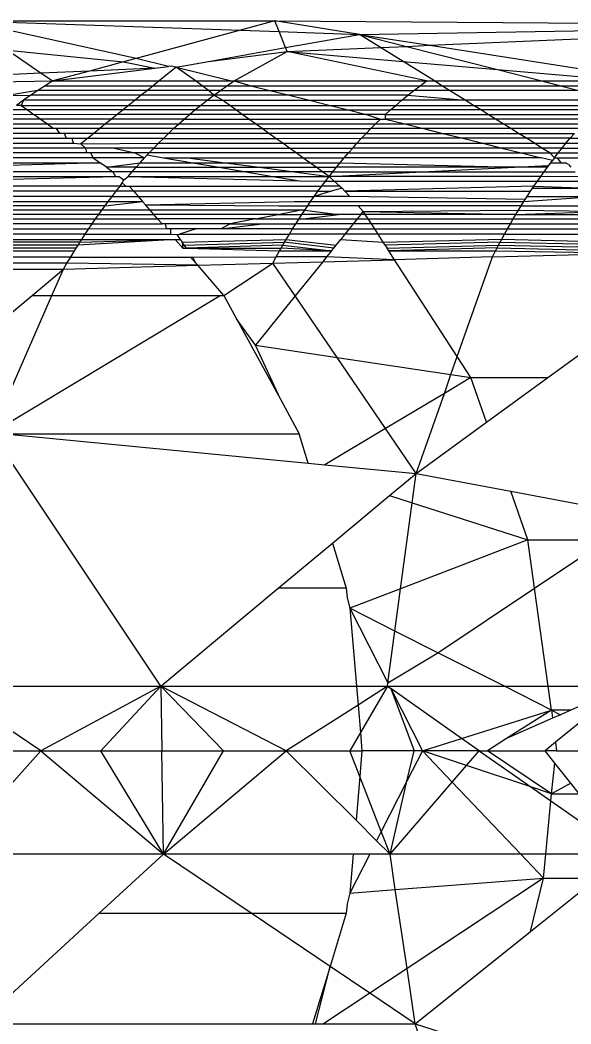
# Model space of a CAD drawing. Header units: metres. Extents: x 294 to 1101, y -498 to -355.
# Drawn here: x 539.91651 to 539.9233, y -391.79016 to -391.77779 of the extents above; entities that cross this region are included whole.
import ezdxf

# ---------------------------------------------------------------- set-up
doc = ezdxf.new("R2010")
doc.units = ezdxf.units.M
doc.layers.add('fur', color=251, linetype='Continuous', lineweight=9)
doc.layers.add('wall', color=7, linetype='Continuous', lineweight=25)
doc.styles.add('ITALICC', font='italicc')
doc.dimstyles.new('dim200', dxfattribs={"dimscale": 0.4, "dimtxt": 0.1885, "dimasz": 0.1, "dimexe": 0.15, "dimexo": 0.25, "dimgap": 0.07, "dimtad": 0, "dimzin": 0, "dimdsep": 46, "dimtxsty": 'ITALICC', "dimblk": 'ARCHTICK', "dimcen": 0.09, "dimdle": 0.1, "dimse1": 1, "dimse2": 1, "dimclrd": 211, "dimclrt": 3, "dimadec": 0, "dimazin": 0, "dimtfac": 1, "dimtix": 1, "dimtofl": 0, "dimtmove": 0, "dimatfit": 3, "dimldrblk": 'ARCHTICK', "dimfxl": 1, "dimtolj": 1, "dimtzin": 0, "dimlwd": 25, "dimarcsym": 0})

# ---------------------------------------------------------------- blocks, each defined once
blk = doc.blocks.new('dfsdsf')
at = {"layer": 'fur'}
for p, q in [((144.758058, 54.5491), (144.759764, 54.547056)), ((144.760088, 54.549062), (144.760088, 54.546669)), ((144.760164, 54.546625), (144.760164, 54.549014)), ((144.760239, 54.546579), (144.760239, 54.548965)), ((144.760314, 54.548916), (144.760314, 54.546533)), ((144.76035, 54.546511), (144.76035, 54.548892)), ((144.760386, 54.546488), (144.760386, 54.548868)), ((144.760422, 54.546465), (144.760421, 54.548843)), ((144.760457, 54.548819), (144.760457, 54.546443)), ((144.760521, 54.546401), (144.760521, 54.548774)), ((144.760584, 54.546358), (144.760584, 54.548728)), ((144.760647, 54.546315), (144.760647, 54.548682)), ((144.760709, 54.548636), (144.760709, 54.546272)), ((144.760763, 54.546234), (144.760763, 54.548594)), ((144.760817, 54.546195), (144.760816, 54.548553)), ((144.76087, 54.546156), (144.760869, 54.548511)), ((144.760922, 54.548469), (144.760922, 54.546117)), ((144.760987, 54.546068), (144.760986, 54.548416)), ((144.76105, 54.546018), (144.76105, 54.548363)), ((144.761113, 54.545968), (144.761113, 54.548309)), ((144.761175, 54.548255), (144.761233, 54.546027)), ((144.761232, 54.548203), (144.761233, 54.546027)), ((144.752879, 54.545435), (144.752879, 54.548086)), ((144.752879, 54.548086), (144.754153, 54.546947)), ((144.754153, 54.546947), (144.754948, 54.548123)), ((144.754948, 54.548123), (144.754948, 54.545469)), ((144.76129, 54.546061), (144.761289, 54.548151)), ((144.761401, 54.546215), (144.761346, 54.548098)), ((144.761401, 54.548045), (144.761401, 54.546215)), ((144.761463, 54.5463), (144.761463, 54.547985)), ((144.761523, 54.546383), (144.761523, 54.547925)), ((144.761582, 54.546396), (144.761582, 54.547864)), ((144.761641, 54.547803), (144.761641, 54.546545)), ((144.762505, 54.546942), (144.762468, 54.5478)), ((144.762687, 54.545771), (144.763152, 54.547886)), ((144.763152, 54.547886), (144.763034, 54.544485)), ((144.763152, 54.547886), (144.763149, 54.54406)), ((144.750786, 54.547714), (144.75215, 54.546228)), ((144.750786, 54.547714), (144.750787, 54.543596)), ((144.754153, 54.547676), (144.754153, 54.546947)), ((144.761702, 54.54663), (144.761702, 54.547736)), ((144.761762, 54.546713), (144.761762, 54.547669)), ((144.762395, 54.547683), (144.762409, 54.546801)), ((144.754948, 54.545469), (144.758073, 54.547552)), ((144.758073, 54.547552), (144.759764, 54.546811)), ((144.758073, 54.547552), (144.759765, 54.544736)), ((144.761822, 54.546795), (144.761822, 54.547602)), ((144.761879, 54.547534), (144.76188, 54.546874)), ((144.761938, 54.546956), (144.761938, 54.547463)), ((144.758058, 54.547395), (144.757699, 54.543651)), ((144.758058, 54.547395), (144.758058, 54.54376)), ((144.761993, 54.547031), (144.761996, 54.547391)), ((144.762052, 54.547113), (144.762052, 54.547319)), ((144.762232, 54.547361), (144.762233, 54.547072)), ((144.762292, 54.546984), (144.762232, 54.547361)), ((144.762787, 54.547354), (144.762505, 54.546942)), ((144.762787, 54.547354), (144.762644, 54.54593)), ((144.762107, 54.547188), (144.762052, 54.547113)), ((144.762107, 54.547188), (144.762107, 54.547246)), ((144.762171, 54.547159), (144.762107, 54.547246)), ((144.762171, 54.547159), (144.762107, 54.547188)), ((144.762107, 54.547188), (144.762107, 54.545865)), ((144.759764, 54.547056), (144.759764, 54.546811)), ((144.759764, 54.547056), (144.760088, 54.546669)), ((144.762052, 54.547113), (144.761993, 54.547031)), ((144.762052, 54.545933), (144.762052, 54.547113)), ((144.762233, 54.547072), (144.762171, 54.547159)), ((144.762171, 54.545786), (144.762171, 54.547159)), ((144.762292, 54.546984), (144.762233, 54.547072)), ((144.762233, 54.545709), (144.762233, 54.547072)), ((144.754153, 54.546947), (144.752879, 54.545435)), ((144.754153, 54.546947), (144.754153, 54.546207)), ((144.754948, 54.545469), (144.754153, 54.546947)), ((144.76188, 54.546874), (144.761938, 54.546956)), ((144.761938, 54.546956), (144.761993, 54.547031)), ((144.761939, 54.546076), (144.761938, 54.546956)), ((144.761996, 54.546004), (144.761993, 54.547031)), ((144.76235, 54.546895), (144.762292, 54.546984)), ((144.762292, 54.545634), (144.762292, 54.546984)), ((144.762505, 54.546942), (144.762409, 54.546801)), ((144.762531, 54.546347), (144.762505, 54.546942)), ((144.759764, 54.546811), (144.760088, 54.546669)), ((144.759764, 54.546811), (144.759765, 54.544736)), ((144.761822, 54.546795), (144.76188, 54.546874)), ((144.76188, 54.546874), (144.76188, 54.546149)), ((144.762409, 54.546801), (144.76235, 54.546895)), ((144.76235, 54.546895), (144.76235, 54.545562)), ((144.762531, 54.546347), (144.762409, 54.546801)), ((144.762409, 54.546801), (144.762409, 54.545489)), ((144.762409, 54.546801), (144.762567, 54.545542)), ((144.761762, 54.546713), (144.761822, 54.546753)), ((144.761762, 54.546657), (144.761762, 54.546713)), ((144.761822, 54.546753), (144.761822, 54.546795)), ((144.761822, 54.546221), (144.761822, 54.546753)), ((144.760088, 54.546669), (144.760164, 54.546625)), ((144.760088, 54.546669), (144.760137, 54.545011)), ((144.760137, 54.545011), (144.760164, 54.546625)), ((144.760164, 54.546625), (144.760239, 54.546579)), ((144.760239, 54.546579), (144.760314, 54.546533)), ((144.760239, 54.546579), (144.760239, 54.5451)), ((144.761641, 54.546545), (144.761702, 54.54656)), ((144.761702, 54.54663), (144.761762, 54.546657)), ((144.761702, 54.54656), (144.761702, 54.54663)), ((144.761702, 54.54637), (144.761702, 54.54656)), ((144.761763, 54.546295), (144.761762, 54.546657)), ((144.760314, 54.546533), (144.76035, 54.546511)), ((144.76035, 54.546511), (144.760386, 54.546488)), ((144.760386, 54.546488), (144.760422, 54.546465)), ((144.760457, 54.545289), (144.760386, 54.546488)), ((144.760422, 54.546465), (144.760457, 54.546443)), ((144.760422, 54.546465), (144.760457, 54.545289)), ((144.760457, 54.546443), (144.760521, 54.546401)), ((144.760457, 54.546443), (144.760457, 54.545289)), ((144.761582, 54.546396), (144.761636, 54.546453)), ((144.761641, 54.546545), (144.761636, 54.546453)), ((144.761636, 54.546453), (144.761641, 54.545497)), ((144.761702, 54.54637), (144.761636, 54.546453)), ((144.760521, 54.546401), (144.760584, 54.546358)), ((144.760521, 54.546401), (144.760521, 54.545344)), ((144.760584, 54.546358), (144.760647, 54.546315)), ((144.760585, 54.545399), (144.760584, 54.546358)), ((144.760647, 54.546315), (144.760709, 54.546272)), ((144.760647, 54.546315), (144.760647, 54.545453)), ((144.761523, 54.546333), (144.761463, 54.5463)), ((144.761582, 54.546396), (144.761523, 54.546383)), ((144.761523, 54.546333), (144.761523, 54.546383)), ((144.761523, 54.545789), (144.761523, 54.546333)), ((144.761582, 54.546045), (144.761582, 54.546396)), ((144.761702, 54.545435), (144.761702, 54.54637)), ((144.761763, 54.546295), (144.761702, 54.54637)), ((144.762644, 54.54593), (144.762531, 54.546347)), ((144.762567, 54.545542), (144.762531, 54.546347)), ((144.75215, 54.546228), (144.752151, 54.544354)), ((144.75215, 54.546228), (144.752879, 54.545435)), ((144.752879, 54.545435), (144.754153, 54.546207)), ((144.754153, 54.546207), (144.754153, 54.545456)), ((144.754948, 54.545469), (144.754153, 54.546207)), ((144.760709, 54.546272), (144.760763, 54.546234)), ((144.760709, 54.546272), (144.760709, 54.545507)), ((144.760763, 54.546234), (144.760817, 54.546195)), ((144.760763, 54.546234), (144.760763, 54.545554)), ((144.760817, 54.546195), (144.76087, 54.546156)), ((144.760817, 54.5456), (144.760817, 54.546195)), ((144.761346, 54.546139), (144.761401, 54.546215)), ((144.761463, 54.5463), (144.761401, 54.546215)), ((144.761463, 54.545667), (144.761463, 54.5463)), ((144.761763, 54.545373), (144.761763, 54.546295)), ((144.761822, 54.546221), (144.761763, 54.546295)), ((144.761822, 54.54531), (144.761822, 54.546221)), ((144.76188, 54.546149), (144.761822, 54.546221)), ((144.76087, 54.546156), (144.760922, 54.546117)), ((144.76087, 54.546156), (144.760922, 54.545692)), ((144.760922, 54.546117), (144.760987, 54.546068)), ((144.760922, 54.546117), (144.760922, 54.545692)), ((144.760987, 54.546068), (144.76105, 54.546018)), ((144.760987, 54.546068), (144.760987, 54.545747)), ((144.76129, 54.546061), (144.761233, 54.546027)), ((144.761346, 54.546139), (144.76129, 54.546061)), ((144.76129, 54.545821), (144.76129, 54.546061)), ((144.761346, 54.545772), (144.761346, 54.546139)), ((144.761346, 54.546139), (144.761401, 54.545723)), ((144.76188, 54.546149), (144.76188, 54.545247)), ((144.761939, 54.546076), (144.76188, 54.546149)), ((144.761939, 54.54518), (144.761939, 54.546076)), ((144.761996, 54.546004), (144.761939, 54.546076)), ((144.76105, 54.546018), (144.761113, 54.545968)), ((144.76105, 54.545802), (144.76105, 54.546018)), ((144.761113, 54.545968), (144.761154, 54.545944)), ((144.761113, 54.545968), (144.761113, 54.5459)), ((144.761154, 54.545944), (144.761113, 54.5459)), ((144.761154, 54.545944), (144.76119, 54.545923)), ((144.761233, 54.545983), (144.76119, 54.545923)), ((144.761233, 54.546027), (144.761233, 54.545983)), ((144.761582, 54.546045), (144.761523, 54.545789)), ((144.761582, 54.545554), (144.761582, 54.546045)), ((144.761996, 54.545114), (144.761996, 54.546004)), ((144.762052, 54.545933), (144.761996, 54.546004)), ((144.762053, 54.545047), (144.762052, 54.545933)), ((144.762107, 54.545865), (144.762052, 54.545933)), ((144.761113, 54.545857), (144.76105, 54.545802)), ((144.761113, 54.5459), (144.761113, 54.545857)), ((144.761113, 54.545857), (144.761113, 54.543484)), ((144.761233, 54.54587), (144.761177, 54.543757)), ((144.76119, 54.545923), (144.761233, 54.54587)), ((144.761233, 54.54587), (144.76129, 54.545821)), ((144.761233, 54.54587), (144.761233, 54.544085)), ((144.76129, 54.545821), (144.761346, 54.545772)), ((144.76129, 54.54442), (144.76129, 54.545821)), ((144.762107, 54.545865), (144.762108, 54.544979)), ((144.762171, 54.545786), (144.762107, 54.545865)), ((144.762644, 54.54593), (144.762567, 54.545542)), ((144.762687, 54.545771), (144.762644, 54.54593)), ((144.760922, 54.545692), (144.760883, 54.545658)), ((144.760987, 54.545747), (144.760922, 54.545692)), ((144.76105, 54.545802), (144.760987, 54.545747)), ((144.760987, 54.545747), (144.760987, 54.543576)), ((144.76105, 54.54353), (144.76105, 54.545802)), ((144.761346, 54.545772), (144.761401, 54.545723)), ((144.761346, 54.545772), (144.761346, 54.54475)), ((144.761401, 54.545723), (144.761463, 54.545667)), ((144.761401, 54.545723), (144.761402, 54.545075)), ((144.761523, 54.545789), (144.761463, 54.545667)), ((144.761523, 54.545611), (144.761523, 54.545789)), ((144.762171, 54.544898), (144.762171, 54.545786)), ((144.762233, 54.545709), (144.762171, 54.545786)), ((144.762233, 54.544816), (144.762233, 54.545709)), ((144.762292, 54.545634), (144.762233, 54.545709)), ((144.762588, 54.545373), (144.762687, 54.545771)), ((144.763034, 54.544485), (144.762687, 54.545771)), ((144.760763, 54.545554), (144.760817, 54.5456)), ((144.760817, 54.5456), (144.760883, 54.545658)), ((144.760817, 54.543756), (144.760817, 54.5456)), ((144.760883, 54.545658), (144.76087, 54.544011)), ((144.760883, 54.545658), (144.760922, 54.543824)), ((144.761463, 54.545667), (144.761497, 54.545635)), ((144.761497, 54.545635), (144.761463, 54.545435)), ((144.761497, 54.545635), (144.761523, 54.545611)), ((144.761523, 54.545611), (144.761582, 54.545554)), ((144.761523, 54.5438), (144.761523, 54.545611)), ((144.762292, 54.544878), (144.762292, 54.545634)), ((144.76235, 54.545562), (144.762292, 54.545634)), ((144.76235, 54.545562), (144.76235, 54.544959)), ((144.762409, 54.545489), (144.76235, 54.545562)), ((144.752879, 54.545435), (144.754153, 54.545456)), ((144.754948, 54.545469), (144.754153, 54.545456)), ((144.754948, 54.545469), (144.754153, 54.544694)), ((144.754153, 54.543921), (144.754948, 54.545469)), ((144.754153, 54.545456), (144.754153, 54.544694)), ((144.754948, 54.545469), (144.754948, 54.543056)), ((144.754948, 54.545469), (144.756156, 54.544019)), ((144.760647, 54.545453), (144.760709, 54.545507)), ((144.760647, 54.545409), (144.760647, 54.545453)), ((144.760709, 54.545507), (144.760763, 54.545554)), ((144.760709, 54.544299), (144.760709, 54.545507)), ((144.760763, 54.544026), (144.760763, 54.545554)), ((144.761582, 54.545554), (144.761641, 54.545497)), ((144.761582, 54.545554), (144.761583, 54.543883)), ((144.761641, 54.545497), (144.761702, 54.545435)), ((144.761641, 54.545497), (144.761641, 54.543965)), ((144.762409, 54.545489), (144.762409, 54.545041)), ((144.762578, 54.545278), (144.762409, 54.545489)), ((144.762567, 54.545542), (144.762588, 54.545373)), ((144.752151, 54.544354), (144.752879, 54.545435)), ((144.752879, 54.545435), (144.754153, 54.544694)), ((144.752879, 54.545435), (144.754153, 54.543921)), ((144.752879, 54.543096), (144.752879, 54.545435)), ((144.760521, 54.545344), (144.760517, 54.545271)), ((144.760521, 54.545344), (144.760585, 54.545343)), ((144.760585, 54.545399), (144.760647, 54.545409)), ((144.760585, 54.545343), (144.760585, 54.545399)), ((144.760585, 54.54503), (144.760585, 54.545343)), ((144.760647, 54.544613), (144.760647, 54.545409)), ((144.761463, 54.545435), (144.761402, 54.545075)), ((144.761463, 54.545435), (144.761463, 54.545137)), ((144.761702, 54.545435), (144.761763, 54.545373)), ((144.761702, 54.545435), (144.761702, 54.544051)), ((144.761763, 54.545373), (144.761822, 54.54531)), ((144.761763, 54.544135), (144.761763, 54.545373)), ((144.762578, 54.545278), (144.762592, 54.54534)), ((144.762592, 54.54534), (144.762588, 54.545373)), ((144.760457, 54.545289), (144.76035, 54.545196)), ((144.760422, 54.545204), (144.76035, 54.545196)), ((144.76035, 54.545196), (144.76035, 54.545153)), ((144.760386, 54.545178), (144.760422, 54.545204)), ((144.760457, 54.545229), (144.760422, 54.545204)), ((144.760422, 54.545204), (144.760457, 54.543921)), ((144.760457, 54.545289), (144.760457, 54.545229)), ((144.760517, 54.545271), (144.760457, 54.545229)), ((144.760517, 54.545271), (144.760521, 54.545238)), ((144.760521, 54.545238), (144.760521, 54.543882)), ((144.760585, 54.54503), (144.760521, 54.545238)), ((144.761822, 54.54531), (144.76188, 54.545247)), ((144.761822, 54.54531), (144.761822, 54.544218)), ((144.76188, 54.545247), (144.761939, 54.54518)), ((144.76188, 54.545247), (144.76188, 54.544299)), ((144.762409, 54.545041), (144.762578, 54.545278)), ((144.762578, 54.545278), (144.762409, 54.544595)), ((144.762578, 54.545278), (144.76265, 54.544878)), ((144.760239, 54.5451), (144.760164, 54.545035)), ((144.760164, 54.545035), (144.760239, 54.545074)), ((144.760239, 54.5451), (144.760239, 54.545074)), ((144.760239, 54.545074), (144.76024, 54.544047)), ((144.76035, 54.545153), (144.760314, 54.544004)), ((144.76035, 54.545153), (144.760386, 54.545178)), ((144.76035, 54.545153), (144.76035, 54.543984)), ((144.760386, 54.543963), (144.76035, 54.545153)), ((144.760386, 54.545178), (144.760422, 54.543942)), ((144.761402, 54.545075), (144.761346, 54.54475)), ((144.761463, 54.545137), (144.761402, 54.544673)), ((144.761402, 54.545075), (144.761402, 54.544673)), ((144.761463, 54.545137), (144.761463, 54.543715)), ((144.761939, 54.54518), (144.761996, 54.545114)), ((144.761939, 54.54518), (144.761939, 54.544382)), ((144.761996, 54.545114), (144.762053, 54.545047)), ((144.761996, 54.544463), (144.761996, 54.545114)), ((144.759765, 54.544689), (144.760137, 54.545011)), ((144.760164, 54.545035), (144.760137, 54.545011)), ((144.760137, 54.545011), (144.760164, 54.544088)), ((144.760585, 54.544725), (144.760585, 54.54503)), ((144.762053, 54.545047), (144.762108, 54.544979)), ((144.762053, 54.545047), (144.762053, 54.544541)), ((144.762108, 54.544979), (144.762171, 54.544898)), ((144.762108, 54.544979), (144.762108, 54.544618)), ((144.762292, 54.544878), (144.76235, 54.544959)), ((144.76235, 54.544959), (144.762409, 54.545041)), ((144.76235, 54.544959), (144.76235, 54.544652)), ((144.762409, 54.545041), (144.762409, 54.544595)), ((144.762171, 54.544898), (144.762233, 54.544816)), ((144.762171, 54.544898), (144.762171, 54.544707)), ((144.762233, 54.544816), (144.762292, 54.544878)), ((144.762293, 54.544734), (144.762292, 54.544878)), ((144.76265, 54.544878), (144.76282, 54.543929)), ((144.76265, 54.544878), (144.762771, 54.543909)), ((144.754153, 54.544694), (144.754153, 54.543921)), ((144.759765, 54.544736), (144.759765, 54.544689)), ((144.760585, 54.543843), (144.760585, 54.544725)), ((144.760585, 54.544725), (144.760647, 54.544217)), ((144.760647, 54.544613), (144.760585, 54.544725)), ((144.761346, 54.54475), (144.76129, 54.54442)), ((144.761346, 54.54475), (144.761346, 54.544252)), ((144.762108, 54.544618), (144.762171, 54.544707)), ((144.762171, 54.544707), (144.762233, 54.544816)), ((144.762171, 54.544707), (144.762171, 54.543636)), ((144.762233, 54.544816), (144.762293, 54.544734)), ((144.762233, 54.543884), (144.762233, 54.544816)), ((144.762293, 54.544734), (144.76235, 54.544652)), ((144.762293, 54.544734), (144.762293, 54.544125)), ((144.759765, 54.544689), (144.759479, 54.544533)), ((144.759765, 54.544689), (144.760164, 54.544088)), ((144.760647, 54.544613), (144.760647, 54.544217)), ((144.760709, 54.544299), (144.760647, 54.544613)), ((144.761402, 54.544673), (144.761346, 54.544252)), ((144.761402, 54.544673), (144.761402, 54.543629)), ((144.762053, 54.544541), (144.762108, 54.544618)), ((144.762108, 54.544618), (144.762108, 54.54338)), ((144.76235, 54.544652), (144.762409, 54.544564)), ((144.76235, 54.544652), (144.76235, 54.544359)), ((144.762409, 54.544595), (144.762409, 54.544564)), ((144.759479, 54.544533), (144.758486, 54.543993)), ((144.759153, 54.544302), (144.759479, 54.544533)), ((144.761939, 54.544382), (144.761996, 54.544463)), ((144.761996, 54.544463), (144.762053, 54.544541)), ((144.761997, 54.542931), (144.761996, 54.544463)), ((144.762053, 54.544541), (144.762053, 54.543158)), ((144.762409, 54.544564), (144.76235, 54.544359)), ((144.762409, 54.544564), (144.762409, 54.54219)), ((144.762409, 54.544564), (144.762771, 54.543909)), ((144.763034, 54.544485), (144.763018, 54.544008)), ((144.763149, 54.54406), (144.763034, 54.544485)), ((144.751495, 54.543381), (144.752151, 54.544354)), ((144.752151, 54.544354), (144.752151, 54.543183)), ((144.76129, 54.54442), (144.761233, 54.544085)), ((144.76129, 54.543825), (144.76129, 54.54442)), ((144.76188, 54.544299), (144.761939, 54.544382)), ((144.761939, 54.544382), (144.761939, 54.542758)), ((144.76235, 54.544359), (144.762293, 54.544125)), ((144.76235, 54.544359), (144.762351, 54.542271)), ((144.758486, 54.543993), (144.759153, 54.544302)), ((144.759153, 54.544302), (144.759002, 54.543295)), ((144.75976, 54.543812), (144.759153, 54.544302)), ((144.760647, 54.544217), (144.760647, 54.543804)), ((144.760709, 54.544299), (144.760709, 54.543764)), ((144.760709, 54.544299), (144.760763, 54.544026)), ((144.761346, 54.544252), (144.76129, 54.543825)), ((144.761346, 54.544252), (144.761346, 54.543552)), ((144.761763, 54.544135), (144.761822, 54.544218)), ((144.761822, 54.544218), (144.76188, 54.544299)), ((144.761822, 54.544218), (144.761822, 54.542877)), ((144.76188, 54.544299), (144.76188, 54.542819)), ((144.75976, 54.543812), (144.760164, 54.544088)), ((144.760164, 54.544088), (144.76024, 54.544047)), ((144.760164, 54.544088), (144.760181, 54.543472)), ((144.761233, 54.544085), (144.761177, 54.543757)), ((144.761233, 54.544085), (144.761233, 54.543393)), ((144.761702, 54.544051), (144.761763, 54.544135)), ((144.761763, 54.542935), (144.761763, 54.544135)), ((144.762293, 54.544125), (144.762233, 54.543884)), ((144.762293, 54.544125), (144.762293, 54.542347)), ((144.756156, 54.543183), (144.756156, 54.544019)), ((144.756156, 54.544019), (144.756711, 54.543352)), ((144.758486, 54.543993), (144.758058, 54.54376)), ((144.76024, 54.544047), (144.760314, 54.544004)), ((144.76024, 54.543425), (144.76024, 54.544047)), ((144.760314, 54.544004), (144.76035, 54.543984)), ((144.760314, 54.544004), (144.760314, 54.543364)), ((144.760314, 54.543364), (144.76035, 54.543984)), ((144.760386, 54.543963), (144.760314, 54.543364)), ((144.76035, 54.543984), (144.760386, 54.543963)), ((144.760386, 54.543963), (144.760422, 54.543942)), ((144.760763, 54.544026), (144.760763, 54.543728)), ((144.760763, 54.544026), (144.760817, 54.543756)), ((144.76087, 54.544011), (144.76087, 54.543657)), ((144.761583, 54.543883), (144.761641, 54.543965)), ((144.761641, 54.543965), (144.761702, 54.544051)), ((144.761641, 54.543965), (144.761641, 54.543049)), ((144.761702, 54.544051), (144.761703, 54.542992)), ((144.76282, 54.543929), (144.763018, 54.544008)), ((144.762983, 54.543018), (144.763149, 54.54406)), ((144.763018, 54.544008), (144.762983, 54.543018)), ((144.763018, 54.544008), (144.763149, 54.54406)), ((144.763149, 54.54406), (144.763095, 54.536543)), ((144.754153, 54.543921), (144.753296, 54.543061)), ((144.754153, 54.543921), (144.754153, 54.543138)), ((144.754717, 54.543036), (144.754153, 54.543921)), ((144.76035, 54.543335), (144.760422, 54.543942)), ((144.760457, 54.543921), (144.760386, 54.543306)), ((144.760422, 54.543942), (144.760457, 54.543921)), ((144.760457, 54.543921), (144.760521, 54.543882)), ((144.760521, 54.543882), (144.760585, 54.543843)), ((144.760521, 54.543197), (144.760521, 54.543882)), ((144.760585, 54.543843), (144.760647, 54.543804)), ((144.760585, 54.543843), (144.760585, 54.543146)), ((144.761523, 54.5438), (144.761583, 54.543883)), ((144.761583, 54.543883), (144.761583, 54.543102)), ((144.762233, 54.543884), (144.762171, 54.543636)), ((144.762233, 54.542423), (144.762233, 54.543884)), ((144.762409, 54.54219), (144.762771, 54.543909)), ((144.762771, 54.543909), (144.762649, 54.54248)), ((144.762771, 54.543909), (144.76282, 54.543929)), ((144.762771, 54.543909), (144.762822, 54.542759)), ((144.76282, 54.543929), (144.762983, 54.543018)), ((144.757699, 54.543651), (144.758058, 54.54376)), ((144.759002, 54.543295), (144.75976, 54.543812)), ((144.760181, 54.543472), (144.75976, 54.543812)), ((144.760647, 54.543804), (144.760709, 54.543764)), ((144.760647, 54.543095), (144.760647, 54.543804)), ((144.760709, 54.543764), (144.760763, 54.543728)), ((144.760709, 54.543764), (144.760709, 54.543714)), ((144.760709, 54.543714), (144.76071, 54.543045)), ((144.760709, 54.543714), (144.760764, 54.543277)), ((144.760763, 54.543728), (144.760817, 54.543693)), ((144.760764, 54.543277), (144.760763, 54.543728)), ((144.760817, 54.543693), (144.760817, 54.543756)), ((144.760922, 54.543824), (144.760922, 54.543621)), ((144.761177, 54.543757), (144.761175, 54.543437)), ((144.76129, 54.543825), (144.761233, 54.543393)), ((144.76129, 54.543473), (144.76129, 54.543825)), ((144.761402, 54.543629), (144.761463, 54.543715)), ((144.761463, 54.543715), (144.761523, 54.5438)), ((144.761463, 54.543715), (144.761463, 54.543206)), ((144.761523, 54.543154), (144.761523, 54.5438)), ((144.751495, 54.543381), (144.750787, 54.543596)), ((144.750787, 54.543596), (144.750787, 54.54356)), ((144.757699, 54.543651), (144.757679, 54.543444)), ((144.760817, 54.543693), (144.760764, 54.543277)), ((144.760817, 54.543693), (144.76087, 54.543657)), ((144.76087, 54.543657), (144.760922, 54.543621)), ((144.76087, 54.543033), (144.76087, 54.543657)), ((144.760922, 54.543621), (144.760987, 54.543576)), ((144.760922, 54.543621), (144.760923, 54.540992)), ((144.761346, 54.543552), (144.761402, 54.543629)), ((144.761402, 54.543629), (144.761402, 54.543257)), ((144.762171, 54.543636), (144.762108, 54.54338)), ((144.762171, 54.543636), (144.762171, 54.542498)), ((144.750787, 54.54356), (144.751495, 54.543381)), ((144.750787, 54.54356), (144.750787, 54.543464)), ((144.751165, 54.542892), (144.750787, 54.543464)), ((144.750787, 54.543464), (144.750787, 54.54233)), ((144.760181, 54.543472), (144.760206, 54.542586)), ((144.76024, 54.543425), (144.760181, 54.543472)), ((144.760987, 54.543576), (144.76105, 54.54353)), ((144.760987, 54.543139), (144.760987, 54.543576)), ((144.76105, 54.543366), (144.760987, 54.543576)), ((144.76105, 54.54353), (144.761113, 54.543484)), ((144.76105, 54.54353), (144.76105, 54.543366)), ((144.761113, 54.543484), (144.761175, 54.543437)), ((144.761113, 54.543261), (144.761113, 54.543484)), ((144.761233, 54.543393), (144.76129, 54.543473)), ((144.76129, 54.543473), (144.761346, 54.543552)), ((144.76129, 54.543348), (144.76129, 54.543473)), ((144.761346, 54.543552), (144.761346, 54.543303)), ((144.751165, 54.542892), (144.751495, 54.543381)), ((144.752151, 54.543183), (144.751495, 54.543381)), ((144.756711, 54.543352), (144.756156, 54.543183)), ((144.756711, 54.543352), (144.757298, 54.542647)), ((144.757679, 54.543444), (144.757571, 54.542319)), ((144.758125, 54.542697), (144.757679, 54.543444)), ((144.760206, 54.542586), (144.76024, 54.543425)), ((144.760314, 54.543364), (144.76024, 54.543425)), ((144.760314, 54.543364), (144.76035, 54.543335)), ((144.76035, 54.543335), (144.760386, 54.543306)), ((144.761088, 54.543233), (144.76105, 54.543366)), ((144.761175, 54.543437), (144.761233, 54.543393)), ((144.761175, 54.543437), (144.761175, 54.543329)), ((144.761175, 54.543329), (144.761233, 54.543393)), ((144.761233, 54.543393), (144.76129, 54.543348)), ((144.761233, 54.540784), (144.761233, 54.543393)), ((144.761233, 54.543393), (144.76129, 54.542243)), ((144.76129, 54.543348), (144.761346, 54.543303)), ((144.76129, 54.543348), (144.76129, 54.542243)), ((144.762108, 54.54338), (144.762053, 54.543158)), ((144.762108, 54.54338), (144.762108, 54.542572)), ((144.758125, 54.542697), (144.759002, 54.543295)), ((144.759002, 54.543295), (144.75879, 54.54189)), ((144.760386, 54.543306), (144.760457, 54.543249)), ((144.760457, 54.543249), (144.760422, 54.542726)), ((144.760521, 54.543197), (144.760457, 54.543249)), ((144.760764, 54.543002), (144.760764, 54.543277)), ((144.76105, 54.543198), (144.761088, 54.543233)), ((144.761113, 54.543261), (144.761088, 54.543233)), ((144.761113, 54.543261), (144.761175, 54.543329)), ((144.761175, 54.543329), (144.761175, 54.540824)), ((144.761346, 54.543303), (144.761402, 54.543257)), ((144.761346, 54.541109), (144.761346, 54.543303)), ((144.761402, 54.543257), (144.761346, 54.541109)), ((144.761402, 54.543257), (144.761463, 54.543206)), ((144.752267, 54.543172), (144.752151, 54.543183)), ((144.752398, 54.543137), (144.752267, 54.543172)), ((144.752879, 54.543096), (144.752398, 54.543137)), ((144.752879, 54.542891), (144.752398, 54.543137)), ((144.752398, 54.543137), (144.752441, 54.542577)), ((144.752879, 54.542891), (144.752879, 54.543096)), ((144.753836, 54.543015), (144.754153, 54.543138)), ((144.754378, 54.543007), (144.754153, 54.543138)), ((144.754153, 54.543138), (144.754153, 54.542988)), ((144.755909, 54.543138), (144.754948, 54.543056)), ((144.755909, 54.543138), (144.754989, 54.542668)), ((144.755629, 54.542581), (144.755909, 54.543138)), ((144.75604, 54.543172), (144.755909, 54.543138)), ((144.75615, 54.542511), (144.755909, 54.543138)), ((144.756156, 54.543183), (144.75604, 54.543172)), ((144.760521, 54.54279), (144.760521, 54.543197)), ((144.760585, 54.543146), (144.760521, 54.543197)), ((144.760585, 54.543146), (144.760585, 54.542831)), ((144.760647, 54.543095), (144.760585, 54.543146)), ((144.760648, 54.542872), (144.760647, 54.543095)), ((144.76071, 54.543045), (144.760647, 54.543095)), ((144.760947, 54.540976), (144.760987, 54.543139)), ((144.760987, 54.543139), (144.76105, 54.543198)), ((144.76105, 54.543198), (144.761051, 54.540909)), ((144.761113, 54.540867), (144.76105, 54.543198)), ((144.761463, 54.543206), (144.761523, 54.543154)), ((144.761463, 54.54078), (144.761463, 54.543206)), ((144.761523, 54.543154), (144.761583, 54.543102)), ((144.761523, 54.543154), (144.761524, 54.541023)), ((144.761583, 54.543102), (144.761641, 54.543049)), ((144.761583, 54.541262), (144.761583, 54.543102)), ((144.762053, 54.543158), (144.761997, 54.542931)), ((144.762053, 54.543158), (144.762053, 54.542635)), ((144.753296, 54.543061), (144.753044, 54.542807)), ((144.753156, 54.54275), (144.753836, 54.543015)), ((144.753836, 54.543015), (144.753296, 54.543061)), ((144.754153, 54.542988), (144.753836, 54.543015)), ((144.754378, 54.543007), (144.754153, 54.542988)), ((144.754153, 54.542345), (144.754153, 54.542988)), ((144.754717, 54.543036), (144.754378, 54.543007)), ((144.754948, 54.542673), (144.754378, 54.543007)), ((144.754948, 54.543056), (144.754717, 54.543036)), ((144.754948, 54.542673), (144.754717, 54.543036)), ((144.754948, 54.543056), (144.754948, 54.542673)), ((144.76071, 54.543045), (144.76071, 54.542912)), ((144.760764, 54.543002), (144.76071, 54.543045)), ((144.760764, 54.543002), (144.760801, 54.542971)), ((144.760764, 54.542947), (144.760764, 54.543002)), ((144.760801, 54.542971), (144.760764, 54.54109)), ((144.760764, 54.542947), (144.760801, 54.542971)), ((144.760801, 54.542971), (144.76087, 54.543033)), ((144.760801, 54.542971), (144.760817, 54.541057)), ((144.76087, 54.541024), (144.76087, 54.543033)), ((144.761641, 54.543049), (144.761703, 54.542992)), ((144.761641, 54.543049), (144.761641, 54.541498)), ((144.761703, 54.542992), (144.761763, 54.542935)), ((144.761703, 54.541746), (144.761703, 54.542992)), ((144.762822, 54.542759), (144.762983, 54.543018)), ((144.762983, 54.543018), (144.762836, 54.54244)), ((144.762983, 54.543018), (144.762849, 54.542151)), ((144.762983, 54.543018), (144.763095, 54.536543)), ((144.750787, 54.54233), (144.751165, 54.542892)), ((144.751469, 54.542432), (144.751165, 54.542892)), ((144.752879, 54.542642), (144.752879, 54.542891)), ((144.760585, 54.542831), (144.760648, 54.542872)), ((144.760648, 54.542872), (144.76071, 54.542912)), ((144.760648, 54.541158), (144.760648, 54.542872)), ((144.76071, 54.542912), (144.760764, 54.542947)), ((144.76071, 54.542912), (144.76071, 54.541122)), ((144.760764, 54.54109), (144.760764, 54.542947)), ((144.761763, 54.542935), (144.761822, 54.542877)), ((144.761763, 54.542935), (144.761763, 54.541989)), ((144.761822, 54.542877), (144.76188, 54.542819)), ((144.761822, 54.542227), (144.761822, 54.542877)), ((144.761997, 54.542931), (144.761939, 54.542758)), ((144.761997, 54.542696), (144.761997, 54.542931)), ((144.753044, 54.542807), (144.752879, 54.542642)), ((144.752879, 54.542642), (144.753156, 54.54275)), ((144.753156, 54.54275), (144.753044, 54.542807)), ((144.753777, 54.542433), (144.753156, 54.54275)), ((144.760386, 54.542702), (144.760422, 54.542726)), ((144.760422, 54.542726), (144.760521, 54.54279)), ((144.760422, 54.542726), (144.760458, 54.541264)), ((144.760521, 54.54279), (144.760585, 54.542831)), ((144.760522, 54.541229), (144.760521, 54.54279)), ((144.760585, 54.542831), (144.760585, 54.541194)), ((144.76188, 54.542819), (144.761939, 54.542758)), ((144.76188, 54.542819), (144.76188, 54.542461)), ((144.761939, 54.542758), (144.761939, 54.542699)), ((144.762649, 54.54248), (144.762822, 54.542759)), ((144.762822, 54.542759), (144.762836, 54.54244)), ((144.752441, 54.542577), (144.752879, 54.542642)), ((144.75288, 54.54103), (144.752879, 54.542642)), ((144.752879, 54.542642), (144.753777, 54.542433)), ((144.752879, 54.542642), (144.753768, 54.541875)), ((144.754919, 54.542632), (144.754153, 54.542345)), ((144.754919, 54.542632), (144.754153, 54.542241)), ((144.754306, 54.541759), (144.754919, 54.542632)), ((144.754948, 54.542673), (144.754919, 54.542632)), ((144.754948, 54.542673), (144.754989, 54.542668)), ((144.754948, 54.542673), (144.754949, 54.541232)), ((144.754989, 54.542668), (144.755362, 54.542053)), ((144.754989, 54.542668), (144.755629, 54.542581)), ((144.757298, 54.542647), (144.757209, 54.542368)), ((144.757298, 54.542647), (144.757571, 54.542319)), ((144.757571, 54.542319), (144.758125, 54.542697)), ((144.758557, 54.541972), (144.758125, 54.542697)), ((144.760206, 54.542586), (144.760314, 54.542656)), ((144.760314, 54.542656), (144.76035, 54.542679)), ((144.760351, 54.541322), (144.760314, 54.542656)), ((144.760314, 54.542656), (144.760314, 54.541341)), ((144.760386, 54.542702), (144.76035, 54.542679)), ((144.76035, 54.542679), (144.760386, 54.541303)), ((144.760422, 54.541284), (144.760386, 54.542702)), ((144.761939, 54.542699), (144.76188, 54.542461)), ((144.761939, 54.542699), (144.761997, 54.542696)), ((144.761939, 54.54134), (144.761939, 54.542699)), ((144.761997, 54.542696), (144.762053, 54.542635)), ((144.761997, 54.542696), (144.761997, 54.541433)), ((144.762053, 54.542635), (144.762108, 54.542572)), ((144.762053, 54.541523), (144.762053, 54.542635)), ((144.751469, 54.542432), (144.752441, 54.542577)), ((144.752441, 54.542577), (144.752583, 54.540749)), ((144.755362, 54.542053), (144.755629, 54.542581)), ((144.755629, 54.542581), (144.75615, 54.542511)), ((144.756753, 54.540944), (144.75615, 54.542511)), ((144.75615, 54.542511), (144.757209, 54.542368)), ((144.759011, 54.541812), (144.760206, 54.542586)), ((144.76024, 54.541379), (144.760206, 54.542586)), ((144.762108, 54.542572), (144.762171, 54.542498)), ((144.762108, 54.542572), (144.762108, 54.541612)), ((144.762171, 54.542498), (144.762233, 54.542423)), ((144.762171, 54.541714), (144.762171, 54.542498)), ((144.762409, 54.542095), (144.762649, 54.54248)), ((144.762649, 54.54248), (144.762549, 54.541315)), ((144.750787, 54.54233), (144.751469, 54.542432)), ((144.752583, 54.540749), (144.751469, 54.542432)), ((144.754153, 54.542241), (144.753777, 54.542433)), ((144.753777, 54.542433), (144.754153, 54.542345)), ((144.754153, 54.542241), (144.754153, 54.542345)), ((144.757209, 54.542368), (144.756753, 54.540944)), ((144.757209, 54.542368), (144.757571, 54.542319)), ((144.76188, 54.542461), (144.761822, 54.542227)), ((144.76188, 54.542461), (144.76188, 54.541246)), ((144.762233, 54.542423), (144.762171, 54.541714)), ((144.762233, 54.542423), (144.762293, 54.542347)), ((144.762293, 54.542347), (144.762351, 54.542271)), ((144.762293, 54.541909), (144.762293, 54.542347)), ((144.762836, 54.54244), (144.762549, 54.541315)), ((144.762836, 54.54244), (144.762849, 54.542151)), ((144.750787, 54.54233), (144.7505, 54.541432)), ((144.75058, 54.54226), (144.750787, 54.54233)), ((144.750787, 54.54233), (144.751927, 54.540909)), ((144.753768, 54.541875), (144.754153, 54.542241)), ((144.753973, 54.541699), (144.754153, 54.542241)), ((144.754154, 54.541543), (144.754153, 54.542241)), ((144.754153, 54.542241), (144.754306, 54.541759)), ((144.757571, 54.542319), (144.757353, 54.541154)), ((144.757571, 54.542319), (144.758203, 54.541452)), ((144.757571, 54.542319), (144.758557, 54.541972)), ((144.76129, 54.542243), (144.76129, 54.540743)), ((144.76129, 54.542243), (144.761346, 54.541109)), ((144.761822, 54.542227), (144.761763, 54.541989)), ((144.761822, 54.541153), (144.761822, 54.542227)), ((144.762351, 54.542271), (144.762409, 54.54219)), ((144.762351, 54.542271), (144.762351, 54.542002)), ((144.762351, 54.542002), (144.762409, 54.542095)), ((144.762409, 54.54219), (144.762409, 54.542095)), ((144.762409, 54.542095), (144.762409, 54.540768)), ((144.762849, 54.542151), (144.762439, 54.539513)), ((144.762849, 54.542151), (144.763095, 54.536543)), ((144.754949, 54.541232), (144.755362, 54.542053)), ((144.755362, 54.542053), (144.756159, 54.540861)), ((144.758557, 54.541972), (144.75879, 54.54189)), ((144.758753, 54.541644), (144.758557, 54.541972)), ((144.761763, 54.541989), (144.761703, 54.541746)), ((144.761763, 54.541989), (144.761763, 54.541058)), ((144.762293, 54.541909), (144.762351, 54.542002)), ((144.762351, 54.542002), (144.762351, 54.540539)), ((144.75288, 54.54103), (144.753768, 54.541875)), ((144.753768, 54.541875), (144.753973, 54.541699)), ((144.75879, 54.54189), (144.758753, 54.541644)), ((144.75879, 54.54189), (144.759011, 54.541812)), ((144.762171, 54.541714), (144.762293, 54.541909)), ((144.762293, 54.540313), (144.762293, 54.541909)), ((144.754154, 54.541543), (144.754306, 54.541759)), ((144.754306, 54.541759), (144.754655, 54.54065)), ((144.758753, 54.541644), (144.759011, 54.541812)), ((144.759011, 54.541812), (144.76024, 54.541379)), ((144.761703, 54.541746), (144.761641, 54.541498)), ((144.761703, 54.540961), (144.761703, 54.541746)), ((144.753708, 54.540906), (144.753973, 54.541699)), ((144.753973, 54.541699), (144.754154, 54.541543)), ((144.758203, 54.541452), (144.758753, 54.541644)), ((144.758753, 54.541644), (144.758753, 54.540698)), ((144.762053, 54.541523), (144.762108, 54.541612)), ((144.762108, 54.541612), (144.762171, 54.541714)), ((144.762108, 54.541612), (144.762108, 54.540037)), ((144.762172, 54.53997), (144.762171, 54.541714)), ((144.754154, 54.541543), (144.753708, 54.540906)), ((144.754154, 54.541543), (144.754154, 54.541441)), ((144.761641, 54.541498), (144.761583, 54.541262)), ((144.761641, 54.541498), (144.761641, 54.540862)), ((144.761997, 54.541433), (144.762053, 54.541523)), ((144.762053, 54.540094), (144.762053, 54.541523)), ((144.753623, 54.540651), (144.754154, 54.541441)), ((144.754154, 54.541441), (144.754154, 54.54073)), ((144.754303, 54.541205), (144.754154, 54.541441)), ((144.758203, 54.541452), (144.758753, 54.540698)), ((144.76024, 54.541379), (144.760314, 54.541341)), ((144.76024, 54.541379), (144.760286, 54.539645)), ((144.761939, 54.54134), (144.761997, 54.541433)), ((144.761997, 54.541433), (144.761997, 54.54015)), ((144.754655, 54.54065), (144.754949, 54.541232)), ((144.754949, 54.541232), (144.754949, 54.540691)), ((144.760314, 54.541341), (144.760286, 54.539645)), ((144.760314, 54.541341), (144.760351, 54.541322)), ((144.760351, 54.541322), (144.760315, 54.539661)), ((144.760351, 54.541322), (144.760386, 54.541303)), ((144.760386, 54.541303), (144.760351, 54.539682)), ((144.760386, 54.541303), (144.760422, 54.541284)), ((144.760422, 54.541284), (144.760387, 54.539703)), ((144.760422, 54.541284), (144.760458, 54.541264)), ((144.760458, 54.541264), (144.760422, 54.539724)), ((144.760458, 54.541264), (144.760522, 54.541229)), ((144.760522, 54.541229), (144.760585, 54.541194)), ((144.760522, 54.541229), (144.760522, 54.539781)), ((144.761583, 54.541262), (144.761524, 54.541023)), ((144.761583, 54.540769), (144.761583, 54.541262)), ((144.761822, 54.541153), (144.76188, 54.541246)), ((144.76188, 54.541246), (144.761939, 54.54134)), ((144.76188, 54.541246), (144.76188, 54.540262)), ((144.761939, 54.540206), (144.761939, 54.54134)), ((144.762549, 54.541315), (144.762409, 54.53969)), ((144.762549, 54.541315), (144.762409, 54.540768)), ((144.754655, 54.54065), (144.754303, 54.541205)), ((144.754555, 54.540638), (144.754303, 54.541205)), ((144.756753, 54.540944), (144.757353, 54.541154)), ((144.757353, 54.541154), (144.757048, 54.539529)), ((144.760585, 54.541194), (144.760648, 54.541158)), ((144.760585, 54.541194), (144.760585, 54.539818)), ((144.760648, 54.541158), (144.76071, 54.541122)), ((144.760648, 54.541158), (144.760648, 54.539854)), ((144.76071, 54.541122), (144.760764, 54.54109)), ((144.76071, 54.541122), (144.76071, 54.53989)), ((144.761347, 54.540702), (144.761346, 54.541109)), ((144.761346, 54.541109), (144.761368, 54.540687)), ((144.761763, 54.541058), (144.761822, 54.541153)), ((144.761822, 54.540315), (144.761822, 54.541153)), ((144.752583, 54.540749), (144.75288, 54.54103)), ((144.75288, 54.540721), (144.75288, 54.54103)), ((144.760764, 54.54109), (144.760817, 54.541057)), ((144.760764, 54.54109), (144.760764, 54.539922)), ((144.760764, 54.54109), (144.760802, 54.539943)), ((144.760817, 54.541057), (144.760802, 54.539943)), ((144.760817, 54.541057), (144.76087, 54.541024)), ((144.76087, 54.541024), (144.760923, 54.540992)), ((144.76087, 54.541024), (144.76087, 54.539998)), ((144.760923, 54.540992), (144.760947, 54.540976)), ((144.760923, 54.540992), (144.760987, 54.540093)), ((144.761524, 54.541023), (144.761463, 54.54078)), ((144.761524, 54.541023), (144.761524, 54.540673)), ((144.761703, 54.540961), (144.761763, 54.541058)), ((144.761763, 54.541058), (144.761763, 54.540367)), ((144.751927, 54.540909), (144.752583, 54.540749)), ((144.751927, 54.540909), (144.752583, 54.54009)), ((144.753708, 54.540906), (144.753536, 54.54066)), ((144.753623, 54.540651), (144.753708, 54.540906)), ((144.754949, 54.540691), (144.756159, 54.540861)), ((144.756159, 54.540861), (144.756753, 54.540944)), ((144.756159, 54.540861), (144.756753, 54.539971)), ((144.756753, 54.540944), (144.756753, 54.539971)), ((144.760947, 54.540976), (144.760987, 54.54095)), ((144.760987, 54.54095), (144.761051, 54.540909)), ((144.760987, 54.54095), (144.760987, 54.540093)), ((144.761051, 54.540909), (144.761113, 54.540867)), ((144.761051, 54.540909), (144.761088, 54.540884)), ((144.761088, 54.540884), (144.761088, 54.540178)), ((144.761113, 54.540867), (144.761088, 54.540178)), ((144.761113, 54.540867), (144.761175, 54.540824)), ((144.761583, 54.540769), (144.761641, 54.540862)), ((144.761641, 54.540862), (144.761703, 54.540961)), ((144.761641, 54.540862), (144.761641, 54.540472)), ((144.761703, 54.54042), (144.761703, 54.540961)), ((144.752583, 54.540749), (144.752583, 54.54009)), ((144.752583, 54.540749), (144.75288, 54.540721)), ((144.761175, 54.540824), (144.761233, 54.540784)), ((144.761175, 54.540824), (144.761175, 54.540255)), ((144.761233, 54.540784), (144.76129, 54.540743)), ((144.761233, 54.540784), (144.761236, 54.540308)), ((144.76129, 54.540743), (144.761347, 54.540702)), ((144.76129, 54.540743), (144.76129, 54.540359)), ((144.761429, 54.54064), (144.761463, 54.54078)), ((144.761524, 54.540673), (144.761583, 54.540769)), ((144.761583, 54.540519), (144.761583, 54.540769)), ((144.762409, 54.540768), (144.762351, 54.540539)), ((144.762409, 54.540768), (144.762409, 54.53969)), ((144.75288, 54.539721), (144.75288, 54.540721)), ((144.75288, 54.540721), (144.753536, 54.54066)), ((144.753536, 54.54066), (144.75288, 54.539721)), ((144.753536, 54.54066), (144.753623, 54.540651)), ((144.753623, 54.540651), (144.753623, 54.54031)), ((144.753754, 54.540414), (144.753623, 54.540651)), ((144.753623, 54.540651), (144.753999, 54.540608)), ((144.753999, 54.540608), (144.754154, 54.54073)), ((144.754154, 54.54059), (144.754154, 54.54073)), ((144.754258, 54.540602), (144.754154, 54.54073)), ((144.754655, 54.54065), (144.754555, 54.540638)), ((144.754598, 54.54054), (144.754555, 54.540638)), ((144.754655, 54.54065), (144.754598, 54.54054)), ((144.754655, 54.54065), (144.754949, 54.540691)), ((144.754655, 54.540411), (144.754655, 54.54065)), ((144.754949, 54.540691), (144.754949, 54.539749)), ((144.758753, 54.540698), (144.759747, 54.539333)), ((144.761347, 54.540702), (144.761402, 54.540661)), ((144.761368, 54.540687), (144.761402, 54.540661)), ((144.761402, 54.540661), (144.761429, 54.54064)), ((144.761402, 54.540661), (144.761402, 54.540532)), ((144.761463, 54.540614), (144.761429, 54.54064)), ((144.761463, 54.540614), (144.761524, 54.540673)), ((144.761463, 54.540614), (144.761524, 54.540567)), ((144.761463, 54.540614), (144.761463, 54.540576)), ((144.761524, 54.540673), (144.761524, 54.540567)), ((144.753754, 54.540414), (144.753999, 54.540608)), ((144.754258, 54.540602), (144.754154, 54.54059)), ((144.754154, 54.54059), (144.754154, 54.539909)), ((144.754484, 54.540322), (144.754258, 54.540602)), ((144.754655, 54.540411), (144.754598, 54.54054)), ((144.761402, 54.540532), (144.761463, 54.540576)), ((144.761402, 54.540532), (144.761402, 54.540478)), ((144.761463, 54.540576), (144.761464, 54.537903)), ((144.761524, 54.540567), (144.761524, 54.537861)), ((144.761524, 54.540567), (144.761583, 54.540519)), ((144.761583, 54.540519), (144.761641, 54.540472)), ((144.761583, 54.540519), (144.761583, 54.537818)), ((144.762351, 54.540539), (144.762293, 54.540313)), ((144.762351, 54.540539), (144.762351, 54.539763)), ((144.753623, 54.54031), (144.753754, 54.540414)), ((144.754949, 54.539749), (144.754655, 54.540411)), ((144.76138, 54.540442), (144.761347, 54.540411)), ((144.76138, 54.540442), (144.761402, 54.540478)), ((144.761641, 54.540472), (144.761703, 54.54042)), ((144.761641, 54.540472), (144.761642, 54.537775)), ((144.761703, 54.54042), (144.761763, 54.540367)), ((144.761703, 54.54042), (144.761703, 54.538002))]:
    blk.add_line(p, q, dxfattribs=at)
blk = doc.blocks.new('_ArchTick')
at = {"color": 0, "linetype": 'ByBlock', "const_width": 0.15}
blk.add_lwpolyline([(-0.5, -0.5), (0.5, 0.5)], dxfattribs=at)
blk = doc.blocks.new('*D141')
at = {"layer": 'DEFPOINTS', "color": 0, "transparency": 16777216}
for p in [(540.09443, -391.171906), (538.140264, -391.570363), (538.140264, -391.927177)]:
    blk.add_point(p, dxfattribs=at)
at = {"layer": 'wall', "color": 211, "linetype": 'Continuous', "lineweight": 25, "transparency": 16777216}
for p, q in [((538.100264, -391.570363), (538.970861, -391.570363)), ((540.13443, -391.570363), (539.263833, -391.570363))]:
    blk.add_line(p, q, dxfattribs=at)
at = {"layer": 'wall', "color": 211, "lineweight": 25, "transparency": 16777216, "xscale": 0.04000000000000001, "yscale": 0.04000000000000001, "zscale": 0.04000000000000001, "rotation": 180}
blk.add_blockref('_ArchTick', (538.140264, -391.570363), dxfattribs=at)
at = {"layer": 'wall', "color": 211, "lineweight": 25, "transparency": 16777216, "xscale": 0.04000000000000001, "yscale": 0.04000000000000001, "zscale": 0.04000000000000001}
blk.add_blockref('_ArchTick', (540.09443, -391.570363), dxfattribs=at)
at = {"layer": 'wall', "color": 3, "transparency": 16777216, "insert": (539.117347, -391.570363), "char_height": 0.0754, "attachment_point": 5, "style": 'ITALICC'}
blk.add_mtext('\\A1;1.95', dxfattribs=at)

msp = doc.modelspace()

# ---------------------------------------------------------------- block references
at = {"layer": 'fur', "rotation": 90.00000000000001}
msp.add_blockref('dfsdsf', (594.463712, -536.540948), dxfattribs=at)

# ---------------------------------------------------------------- dimensions: what is measured, and where the dimension line sits
at = {"layer": 'wall'}
dim = msp.add_linear_dim(base=(538.140264, -391.570363), p1=(540.09443, -391.171906), p2=(538.140264, -391.927177), angle=180, dimstyle='dim200', override={"dimtmove": 1}, dxfattribs=at)
dim.commit()
dim.dimension.update_dxf_attribs({"geometry": '*D141', "text_midpoint": (539.117347, -391.570363)})

doc.saveas('drawing.dxf')
